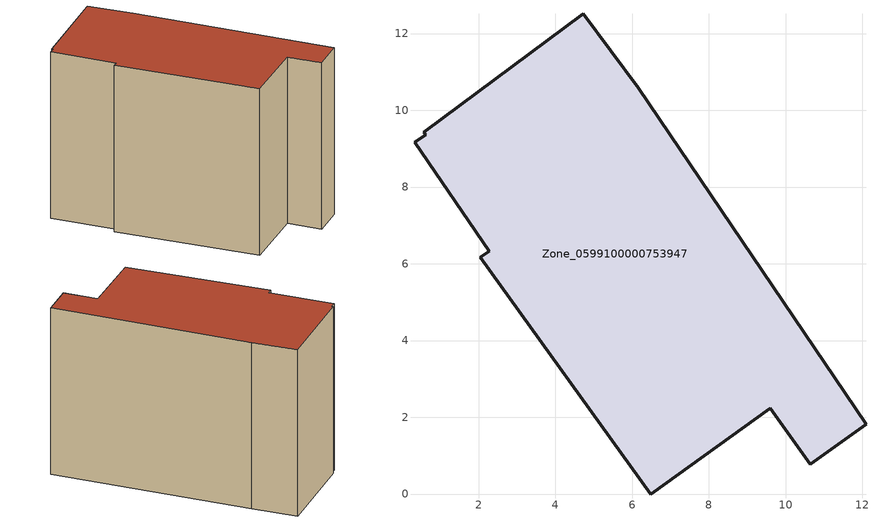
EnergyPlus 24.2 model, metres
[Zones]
Zone_0599100000753947
 floor ground (C_G): 4.73,12.51 6.15,10.59 12.09,1.82 10.64,0.77 9.6,2.23 6.49,0 2.04,6.17 2.28,6.33 0.33,9.17 0.62,9.36 0.57,9.43 z0
 wall outside (C_F): 6.15,10.59 4.73,12.51 0.57,9.43 0.62,9.36 0.33,9.17 2.28,6.33 2.04,6.17 6.49,0 9.6,2.23 10.64,0.77 12.09,1.82 6.15,10.59 z0:9
 roof outside (C_R): 2.28,6.33 2.04,6.17 6.49,0 9.6,2.23 10.64,0.77 12.09,1.82 6.15,10.59 4.73,12.51 0.57,9.43 0.62,9.36 0.33,9.17 z9
[BUILDING]
Pand.0599100000753947: North Axis=0; Terrain=City; Loads Convergence Tolerance Value=0.04; Temperature Convergence Tolerance Value=0.4; Solar Distribution=FullExterior; Maximum Number of Warmup Days=25; Minimum Number of Warmup Days=1
[Site:Location]
Rotterdam.The.Hague.AP_ZH_NLD Design_Conditions: Latitude=51.96; Longitude=4.45; Time Zone=1; Elevation=-4.5
[SITE:GROUNDTEMPERATURE:BUILDINGSURFACE]
18, 18, 18, 18, 18, 18, 18, 18, 18, 18, 18, 18
[MATERIAL] Thermal Absorptance=0.9; Solar Absorptance=0.7; Visible Absorptance=0.7
Name | Roughness | Thickness | Conductivity | Density | Specific Heat
G.TC.2006-2014 | MediumSmooth | 0.15 | 0.06 | 540 | 1210
F.TC.2006-2014 | Rough | 0.3 | 0.12 | 1920 | 840
R.TC.2006-2014 | MediumRough | 0.2 | 0.08 | 1500 | 1000
[CONSTRUCTION]
C_G: G.TC.2006-2014
C_F: F.TC.2006-2014
C_R: R.TC.2006-2014
[ZONE]
Zone_0599100000753947: Type=1; Multiplier=1; Ceiling Height=Autocalculate; Volume=Autocalculate; Floor Area=autocalculate; Part of Total Floor Area=Yes
[ZONEINFILTRATION:DESIGNFLOWRATE]
Infil_Zone_0599100000753947: Zone or ZoneList or Space or SpaceList=Zone_0599100000753947; Schedule=AlwaysOn; Design Flow Rate Calculation Method=Flow/Area; Flow Rate per Floor Area=0.0015; Constant Term Coefficient=1; Temperature Term Coefficient=0; Velocity Term Coefficient=0; Velocity Squared Term Coefficient=0
[HVACTEMPLATE:ZONE:IDEALLOADSAIRSYSTEM]
Zone_0599100000753947: Maximum Heating Supply Air Temperature=50; Minimum Cooling Supply Air Temperature=13; Maximum Heating Supply Air Humidity Ratio=0.0156; Minimum Cooling Supply Air Humidity Ratio=0.0077; Heating Limit=NoLimit; Cooling Limit=NoLimit; Dehumidification Control Type=ConstantSensibleHeatRatio; Cooling Sensible Heat Ratio=0.7; Dehumidification Setpoint=60; Humidification Control Type=None; Humidification Setpoint=30; Outdoor Air Method=None; Outdoor Air Flow Rate per Person=0.00944; Outdoor Air Flow Rate per Zone Floor Area=0; Outdoor Air Flow Rate per Zone=0; Demand Controlled Ventilation Type=None; Outdoor Air Economizer Type=NoEconomizer; Heat Recovery Type=None; Sensible Heat Recovery Effectiveness=0.7; Latent Heat Recovery Effectiveness=0.65
[ZONECONTROL:THERMOSTAT]
ThermostatControl_Zone_0599100000753947: Zone or ZoneList=Zone_0599100000753947; Control Type Schedule=DualSetpointControlType; Control 1=Thermostat_Zone_0599100000753947; Temperature Difference Between Cutout And Setpoint=0
[THERMOSTATSETPOINT:DUALSETPOINT]
Thermostat_Zone_0599100000753947: Heating Setpoint Temperature Schedule=HeatingSetpoint_Zone_0599100000753947; Cooling Setpoint Temperature Schedule=CoolingSetpoint_Zone_0599100000753947
[SCHEDULE:COMPACT]
HeatingSetpoint_Zone_0599100000753947: Through: 12/31, For: AllDays, Until: 24:00, 21
CoolingSetpoint_Zone_0599100000753947: Through: 12/31, For: AllDays, Until: 24:00, 24
DualSetpointControlType: Through: 12/31, For: AllDays, Until: 24:00, 4
AlwaysOn: Through: 12/31, For: AllDays, Until: 24:00, 1
